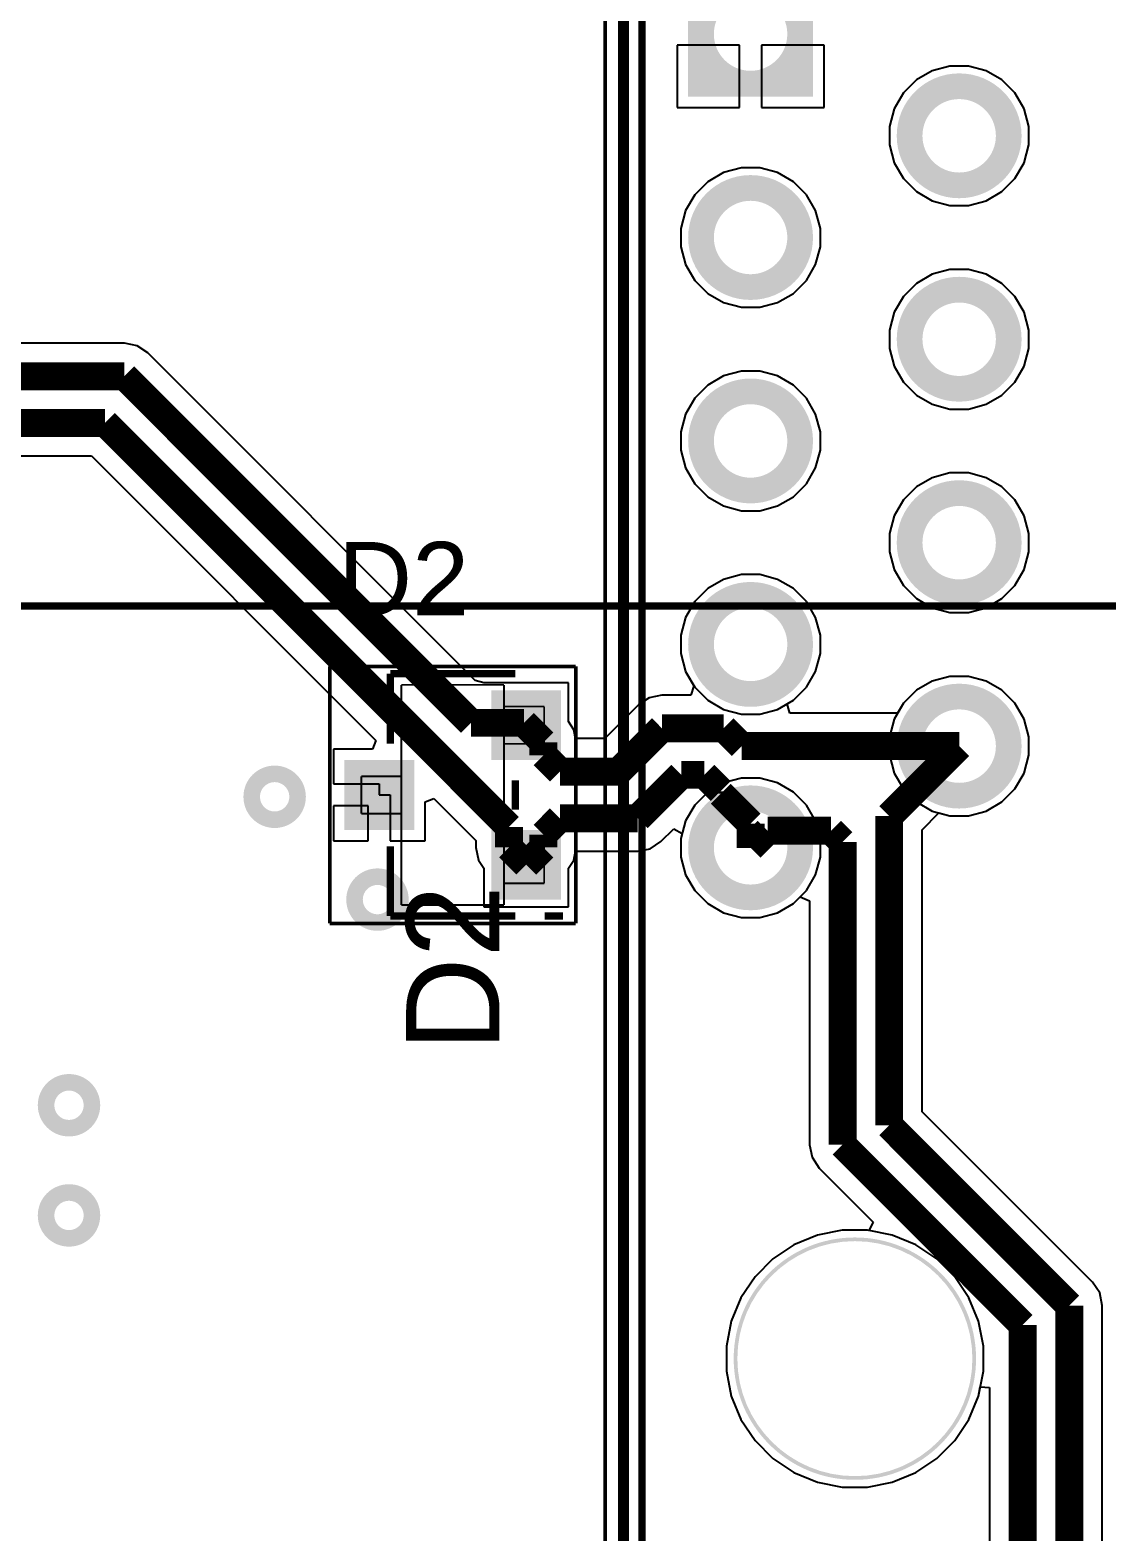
# Model space of a CAD drawing. Header units: inches. Extents: x 34 to 155, y 75 to 134.
# Drawn here: x 117.27 to 131.93, y 90.39 to 110.84 of the extents above; entities that cross this region are included whole.
import ezdxf

# ---------------------------------------------------------------- set-up
doc = ezdxf.new("R2010")
doc.units = ezdxf.units.IN
for name, color, linetype in [('Bottom Layer', 5, 'Continuous'), ('Bottom Solder', 6, 'Continuous'), ('Construction', 216, 'Continuous'), ('Mechanical 13', 56, 'Continuous'), ('Mechanical 15', 56, 'Continuous'), ('Multi-Layer', 9, 'Continuous'), ('Top Layer', 1, 'Continuous'), ('Top Overlay', 2, 'Continuous'), ('Top Paste', 8, 'Continuous'), ('Top Solder', 216, 'Continuous')]:
    doc.layers.add(name, color=color, linetype=linetype)
doc.styles.add('Arial', font='', dxfattribs={"height": 0.2})
doc.styles.get('Arial').set_extended_font_data('Arial')

# ---------------------------------------------------------------- blocks, each defined once
blk = doc.blocks.new('CONNFLY_DS1037_01_09F_96')
at = {"layer": 'Bottom Layer'}
h = blk.add_hatch(color=5, dxfattribs=at)
edge = h.paths.add_edge_path()
edge.add_arc((-5.54, 1.42), 0.8, 0, 360)
edge = h.paths.add_edge_path(flags=0)
edge.add_arc((-5.54, 1.42), 0.5, 0, 360)
h = blk.add_hatch(color=5, dxfattribs=at)
edge = h.paths.add_edge_path()
edge.add_arc((-2.77, 1.42), 0.8, 0, 360)
edge = h.paths.add_edge_path(flags=0)
edge.add_arc((-2.77, 1.42), 0.5, 0, 360)
h = blk.add_hatch(color=5, dxfattribs=at)
edge = h.paths.add_edge_path()
edge.add_arc((0, 1.42), 0.8, 0, 360)
edge = h.paths.add_edge_path(flags=0)
edge.add_arc((0, 1.42), 0.5, 0, 360)
h = blk.add_hatch(color=5, dxfattribs=at)
edge = h.paths.add_edge_path()
edge.add_arc((2.77, 1.42), 0.8, 0, 360)
edge = h.paths.add_edge_path(flags=0)
edge.add_arc((2.77, 1.42), 0.5, 0, 360)
h = blk.add_hatch(color=5, dxfattribs=at)
h.paths.add_polyline_path([(4.74, 2.22), (6.34, 2.22), (6.34, 0.62), (4.74, 0.62)])
edge = h.paths.add_edge_path(flags=0)
edge.add_arc((5.54, 1.42), 0.5, 0, 360)
h = blk.add_hatch(color=5, dxfattribs=at)
edge = h.paths.add_edge_path()
edge.add_arc((-12.495, 0), 1.6, 0, 360)
edge = h.paths.add_edge_path(flags=0)
edge.add_arc((-12.495, 0), 1.6, 0, 360)
h = blk.add_hatch(color=5, dxfattribs=at)
edge = h.paths.add_edge_path()
edge.add_arc((-4.155, -1.42), 0.8, 0, 360)
edge = h.paths.add_edge_path(flags=0)
edge.add_arc((-4.155, -1.42), 0.5, 0, 360)
h = blk.add_hatch(color=5, dxfattribs=at)
edge = h.paths.add_edge_path()
edge.add_arc((-1.385, -1.42), 0.8, 0, 360)
edge = h.paths.add_edge_path(flags=0)
edge.add_arc((-1.385, -1.42), 0.5, 0, 360)
h = blk.add_hatch(color=5, dxfattribs=at)
edge = h.paths.add_edge_path()
edge.add_arc((1.385, -1.42), 0.8, 0, 360)
edge = h.paths.add_edge_path(flags=0)
edge.add_arc((1.385, -1.42), 0.5, 0, 360)
h = blk.add_hatch(color=5, dxfattribs=at)
edge = h.paths.add_edge_path()
edge.add_arc((4.155, -1.42), 0.8, 0, 360)
edge = h.paths.add_edge_path(flags=0)
edge.add_arc((4.155, -1.42), 0.5, 0, 360)
at = {"layer": 'Bottom Solder'}
h = blk.add_hatch(color=6, dxfattribs=at)
edge = h.paths.add_edge_path()
edge.add_arc((-5.54, 1.42), 0.85, 0, 360)
edge = h.paths.add_edge_path(flags=0)
edge.add_arc((-5.54, 1.42), 0.5, 0, 360)
h = blk.add_hatch(color=6, dxfattribs=at)
edge = h.paths.add_edge_path()
edge.add_arc((-2.77, 1.42), 0.85, 0, 360)
edge = h.paths.add_edge_path(flags=0)
edge.add_arc((-2.77, 1.42), 0.5, 0, 360)
h = blk.add_hatch(color=6, dxfattribs=at)
edge = h.paths.add_edge_path()
edge.add_arc((0, 1.42), 0.85, 0, 360)
edge = h.paths.add_edge_path(flags=0)
edge.add_arc((0, 1.42), 0.5, 0, 360)
h = blk.add_hatch(color=6, dxfattribs=at)
edge = h.paths.add_edge_path()
edge.add_arc((2.77, 1.42), 0.85, 0, 360)
edge = h.paths.add_edge_path(flags=0)
edge.add_arc((2.77, 1.42), 0.5, 0, 360)
h = blk.add_hatch(color=6, dxfattribs=at)
h.paths.add_polyline_path([(4.69, 2.27), (6.39, 2.27), (6.39, 0.57), (4.69, 0.57)])
edge = h.paths.add_edge_path(flags=0)
edge.add_arc((5.54, 1.42), 0.5, 0, 360)
h = blk.add_hatch(color=6, dxfattribs=at)
edge = h.paths.add_edge_path()
edge.add_arc((-12.495, 0), 1.65, 0, 360)
edge = h.paths.add_edge_path(flags=0)
edge.add_arc((-12.495, 0), 1.6, 0, 360)
h = blk.add_hatch(color=6, dxfattribs=at)
edge = h.paths.add_edge_path()
edge.add_arc((-4.155, -1.42), 0.85, 0, 360)
edge = h.paths.add_edge_path(flags=0)
edge.add_arc((-4.155, -1.42), 0.5, 0, 360)
h = blk.add_hatch(color=6, dxfattribs=at)
edge = h.paths.add_edge_path()
edge.add_arc((-1.385, -1.42), 0.85, 0, 360)
edge = h.paths.add_edge_path(flags=0)
edge.add_arc((-1.385, -1.42), 0.5, 0, 360)
h = blk.add_hatch(color=6, dxfattribs=at)
edge = h.paths.add_edge_path()
edge.add_arc((1.385, -1.42), 0.85, 0, 360)
edge = h.paths.add_edge_path(flags=0)
edge.add_arc((1.385, -1.42), 0.5, 0, 360)
h = blk.add_hatch(color=6, dxfattribs=at)
edge = h.paths.add_edge_path()
edge.add_arc((4.155, -1.42), 0.85, 0, 360)
edge = h.paths.add_edge_path(flags=0)
edge.add_arc((4.155, -1.42), 0.5, 0, 360)
at = {"layer": 'Multi-Layer'}
h = blk.add_hatch(color=9, dxfattribs=at)
edge = h.paths.add_edge_path()
edge.add_arc((-5.54, 1.42), 0.8, 0, 360)
edge = h.paths.add_edge_path(flags=0)
edge.add_arc((-5.54, 1.42), 0.5, 0, 360)
h = blk.add_hatch(color=9, dxfattribs=at)
edge = h.paths.add_edge_path()
edge.add_arc((-2.77, 1.42), 0.8, 0, 360)
edge = h.paths.add_edge_path(flags=0)
edge.add_arc((-2.77, 1.42), 0.5, 0, 360)
h = blk.add_hatch(color=9, dxfattribs=at)
edge = h.paths.add_edge_path()
edge.add_arc((0, 1.42), 0.8, 0, 360)
edge = h.paths.add_edge_path(flags=0)
edge.add_arc((0, 1.42), 0.5, 0, 360)
h = blk.add_hatch(color=9, dxfattribs=at)
edge = h.paths.add_edge_path()
edge.add_arc((2.77, 1.42), 0.8, 0, 360)
edge = h.paths.add_edge_path(flags=0)
edge.add_arc((2.77, 1.42), 0.5, 0, 360)
h = blk.add_hatch(color=9, dxfattribs=at)
h.paths.add_polyline_path([(4.74, 2.22), (6.34, 2.22), (6.34, 0.62), (4.74, 0.62)])
edge = h.paths.add_edge_path(flags=0)
edge.add_arc((5.54, 1.42), 0.5, 0, 360)
h = blk.add_hatch(color=9, dxfattribs=at)
edge = h.paths.add_edge_path()
edge.add_arc((-12.495, 0), 1.6, 0, 360)
edge = h.paths.add_edge_path(flags=0)
edge.add_arc((-12.495, 0), 1.6, 0, 360)
h = blk.add_hatch(color=9, dxfattribs=at)
edge = h.paths.add_edge_path()
edge.add_arc((-4.155, -1.42), 0.8, 0, 360)
edge = h.paths.add_edge_path(flags=0)
edge.add_arc((-4.155, -1.42), 0.5, 0, 360)
h = blk.add_hatch(color=9, dxfattribs=at)
edge = h.paths.add_edge_path()
edge.add_arc((-1.385, -1.42), 0.8, 0, 360)
edge = h.paths.add_edge_path(flags=0)
edge.add_arc((-1.385, -1.42), 0.5, 0, 360)
h = blk.add_hatch(color=9, dxfattribs=at)
edge = h.paths.add_edge_path()
edge.add_arc((1.385, -1.42), 0.8, 0, 360)
edge = h.paths.add_edge_path(flags=0)
edge.add_arc((1.385, -1.42), 0.5, 0, 360)
h = blk.add_hatch(color=9, dxfattribs=at)
edge = h.paths.add_edge_path()
edge.add_arc((4.155, -1.42), 0.8, 0, 360)
edge = h.paths.add_edge_path(flags=0)
edge.add_arc((4.155, -1.42), 0.5, 0, 360)
at = {"layer": 'Top Layer'}
h = blk.add_hatch(color=1, dxfattribs=at)
edge = h.paths.add_edge_path()
edge.add_arc((-5.54, 1.42), 0.8, 0, 360)
edge = h.paths.add_edge_path(flags=0)
edge.add_arc((-5.54, 1.42), 0.5, 0, 360)
h = blk.add_hatch(color=1, dxfattribs=at)
edge = h.paths.add_edge_path()
edge.add_arc((-2.77, 1.42), 0.8, 0, 360)
edge = h.paths.add_edge_path(flags=0)
edge.add_arc((-2.77, 1.42), 0.5, 0, 360)
h = blk.add_hatch(color=1, dxfattribs=at)
edge = h.paths.add_edge_path()
edge.add_arc((0, 1.42), 0.8, 0, 360)
edge = h.paths.add_edge_path(flags=0)
edge.add_arc((0, 1.42), 0.5, 0, 360)
h = blk.add_hatch(color=1, dxfattribs=at)
edge = h.paths.add_edge_path()
edge.add_arc((2.77, 1.42), 0.8, 0, 360)
edge = h.paths.add_edge_path(flags=0)
edge.add_arc((2.77, 1.42), 0.5, 0, 360)
h = blk.add_hatch(color=1, dxfattribs=at)
h.paths.add_polyline_path([(4.74, 2.22), (6.34, 2.22), (6.34, 0.62), (4.74, 0.62)])
edge = h.paths.add_edge_path(flags=0)
edge.add_arc((5.54, 1.42), 0.5, 0, 360)
h = blk.add_hatch(color=1, dxfattribs=at)
edge = h.paths.add_edge_path()
edge.add_arc((-12.495, 0), 1.6, 0, 360)
edge = h.paths.add_edge_path(flags=0)
edge.add_arc((-12.495, 0), 1.6, 0, 360)
h = blk.add_hatch(color=1, dxfattribs=at)
edge = h.paths.add_edge_path()
edge.add_arc((-4.155, -1.42), 0.8, 0, 360)
edge = h.paths.add_edge_path(flags=0)
edge.add_arc((-4.155, -1.42), 0.5, 0, 360)
h = blk.add_hatch(color=1, dxfattribs=at)
edge = h.paths.add_edge_path()
edge.add_arc((-1.385, -1.42), 0.8, 0, 360)
edge = h.paths.add_edge_path(flags=0)
edge.add_arc((-1.385, -1.42), 0.5, 0, 360)
h = blk.add_hatch(color=1, dxfattribs=at)
edge = h.paths.add_edge_path()
edge.add_arc((1.385, -1.42), 0.8, 0, 360)
edge = h.paths.add_edge_path(flags=0)
edge.add_arc((1.385, -1.42), 0.5, 0, 360)
h = blk.add_hatch(color=1, dxfattribs=at)
edge = h.paths.add_edge_path()
edge.add_arc((4.155, -1.42), 0.8, 0, 360)
edge = h.paths.add_edge_path(flags=0)
edge.add_arc((4.155, -1.42), 0.5, 0, 360)
at = {"layer": 'Top Solder'}
h = blk.add_hatch(color=216, dxfattribs=at)
edge = h.paths.add_edge_path()
edge.add_arc((-5.54, 1.42), 0.85, 0, 360)
edge = h.paths.add_edge_path(flags=0)
edge.add_arc((-5.54, 1.42), 0.5, 0, 360)
h = blk.add_hatch(color=216, dxfattribs=at)
edge = h.paths.add_edge_path()
edge.add_arc((-2.77, 1.42), 0.85, 0, 360)
edge = h.paths.add_edge_path(flags=0)
edge.add_arc((-2.77, 1.42), 0.5, 0, 360)
h = blk.add_hatch(color=216, dxfattribs=at)
edge = h.paths.add_edge_path()
edge.add_arc((0, 1.42), 0.85, 0, 360)
edge = h.paths.add_edge_path(flags=0)
edge.add_arc((0, 1.42), 0.5, 0, 360)
h = blk.add_hatch(color=216, dxfattribs=at)
edge = h.paths.add_edge_path()
edge.add_arc((2.77, 1.42), 0.85, 0, 360)
edge = h.paths.add_edge_path(flags=0)
edge.add_arc((2.77, 1.42), 0.5, 0, 360)
h = blk.add_hatch(color=216, dxfattribs=at)
h.paths.add_polyline_path([(4.69, 2.27), (6.39, 2.27), (6.39, 0.57), (4.69, 0.57)])
edge = h.paths.add_edge_path(flags=0)
edge.add_arc((5.54, 1.42), 0.5, 0, 360)
h = blk.add_hatch(color=216, dxfattribs=at)
edge = h.paths.add_edge_path()
edge.add_arc((-12.495, 0), 1.65, 0, 360)
edge = h.paths.add_edge_path(flags=0)
edge.add_arc((-12.495, 0), 1.6, 0, 360)
h = blk.add_hatch(color=216, dxfattribs=at)
edge = h.paths.add_edge_path()
edge.add_arc((-4.155, -1.42), 0.85, 0, 360)
edge = h.paths.add_edge_path(flags=0)
edge.add_arc((-4.155, -1.42), 0.5, 0, 360)
h = blk.add_hatch(color=216, dxfattribs=at)
edge = h.paths.add_edge_path()
edge.add_arc((-1.385, -1.42), 0.85, 0, 360)
edge = h.paths.add_edge_path(flags=0)
edge.add_arc((-1.385, -1.42), 0.5, 0, 360)
h = blk.add_hatch(color=216, dxfattribs=at)
edge = h.paths.add_edge_path()
edge.add_arc((1.385, -1.42), 0.85, 0, 360)
edge = h.paths.add_edge_path(flags=0)
edge.add_arc((1.385, -1.42), 0.5, 0, 360)
h = blk.add_hatch(color=216, dxfattribs=at)
edge = h.paths.add_edge_path()
edge.add_arc((4.155, -1.42), 0.85, 0, 360)
edge = h.paths.add_edge_path(flags=0)
edge.add_arc((4.155, -1.42), 0.5, 0, 360)
at = {"layer": 'Mechanical 15'}
for points, const_width in [([(-15.9, 3.4), (15.9, 3.4)], 0.05), ([(-15.65, 3.15), (15.65, 3.15)], 0.15), ([(-15.4, 2.9), (15.4, 2.9)], 0.1)]:
    blk.add_lwpolyline(points, dxfattribs=dict(at, const_width=const_width))
blk = doc.blocks.new('BOURNS_CDSOT23_SM712_123')
at = {"layer": 'Top Layer'}
for points in [[(-0.425, 1.425), (0.425, 1.425), (0.425, 0.575), (-0.425, 0.575)], [(-1.375, -0.575), (-0.525, -0.575), (-0.525, -1.425), (-1.375, -1.425)], [(0.525, -0.575), (1.375, -0.575), (1.375, -1.425), (0.525, -1.425)]]:
    blk.add_hatch(color=1, dxfattribs=at).paths.add_polyline_path(points)
at = {"layer": 'Top Paste'}
for points in [[(-0.425, 1.425), (0.425, 1.425), (0.425, 0.575), (-0.425, 0.575)], [(-1.375, -0.575), (-0.525, -0.575), (-0.525, -1.425), (-1.375, -1.425)], [(0.525, -0.575), (1.375, -0.575), (1.375, -1.425), (0.525, -1.425)]]:
    blk.add_hatch(color=8, dxfattribs=at).paths.add_polyline_path(points)
at = {"layer": 'Top Solder'}
for points in [[(-0.475, 1.475), (0.475, 1.475), (0.475, 0.525), (-0.475, 0.525)], [(-1.425, -0.525), (-0.475, -0.525), (-0.475, -1.475), (-1.425, -1.475)], [(0.475, -0.525), (1.425, -0.525), (1.425, -1.475), (0.475, -1.475)]]:
    blk.add_hatch(color=216, dxfattribs=at).paths.add_polyline_path(points)
at = {"layer": 'Mechanical 13'}
for points, const_width in [([(-1.75, 1.675), (-1.75, -1.675)], 0.05), ([(-1.75, 1.675), (1.75, 1.675)], 0.05), ([(1.75, 1.675), (1.75, -1.675)], 0.05), ([(-0.254, 1.245), (-0.254, 0.699)], 0.0254), ([(-0.254, 1.245), (0.254, 1.245)], 0.0254), ([(0.254, 1.245), (0.254, 0.699)], 0.0254), ([(-1.65, 0.85), (-0.7, 0.85)], 0.1), ([(-1.65, 0.85), (-1.65, -0.85)], 0.1), ([(0.7, 0.85), (1.65, 0.85)], 0.1), ([(1.65, 0.85), (1.65, -0.85)], 0.1), ([(-1.499, 0.699), (-1.499, -0.699)], 0.0254), ([(-1.499, 0.699), (1.499, 0.699)], 0.0254), ([(-0.254, 0.699), (0.254, 0.699)], 0.0254), ([(1.499, 0.699), (1.499, -0.699)], 0.0254), ([(-1.499, -0.699), (1.499, -0.699)], 0.0254), ([(-1.204, -0.699), (-1.204, -1.245)], 0.0254), ([(-1.204, -0.699), (-0.696, -0.699)], 0.0254), ([(-0.696, -0.699), (-0.696, -1.245)], 0.0254), ([(-0.2, -0.85), (0.2, -0.85)], 0.1), ([(0.696, -0.699), (0.696, -1.245)], 0.0254), ([(0.696, -0.699), (1.204, -0.699)], 0.0254), ([(1.204, -0.699), (1.204, -1.245)], 0.0254), ([(-1.65, -1.25), (-1.65, -1.5)], 0.1), ([(-1.204, -1.245), (-0.696, -1.245)], 0.0254), ([(0.696, -1.245), (1.204, -1.245)], 0.0254), ([(-1.75, -1.675), (1.75, -1.675)], 0.05)]:
    blk.add_lwpolyline(points, dxfattribs=dict(at, const_width=const_width))
at = {"layer": 'Mechanical 13', "style": 'Arial'}
blk.add_text('D2', height=1.27, dxfattribs=at).set_placement((-3.493, -0.635))

msp = doc.modelspace()

# ---------------------------------------------------------------- hatches: boundary and pattern name
at = {"layer": 'Bottom Layer'}
h = msp.add_hatch(color=5, dxfattribs=at)
edge = h.paths.add_edge_path()
edge.add_arc((120.6, 100.4), 0.4, 0, 360)
edge = h.paths.add_edge_path(flags=0)
edge.add_arc((120.6, 100.4), 0.2, 0, 360)
h = msp.add_hatch(color=5, dxfattribs=at)
edge = h.paths.add_edge_path()
edge.add_arc((122, 99), 0.4, 0, 360)
edge = h.paths.add_edge_path(flags=0)
edge.add_arc((122, 99), 0.2, 0, 360)
h = msp.add_hatch(color=5, dxfattribs=at)
edge = h.paths.add_edge_path()
edge.add_arc((117.8, 96.2), 0.4, 0, 360)
edge = h.paths.add_edge_path(flags=0)
edge.add_arc((117.8, 96.2), 0.2, 0, 360)
h = msp.add_hatch(color=5, dxfattribs=at)
edge = h.paths.add_edge_path()
edge.add_arc((117.8, 94.7), 0.4, 0, 360)
edge = h.paths.add_edge_path(flags=0)
edge.add_arc((117.8, 94.7), 0.2, 0, 360)
at = {"layer": 'Bottom Solder'}
h = msp.add_hatch(color=6, dxfattribs=at)
edge = h.paths.add_edge_path()
edge.add_arc((120.6, 100.4), 0.425, 0, 360)
edge = h.paths.add_edge_path(flags=0)
edge.add_arc((120.6, 100.4), 0.2, 0, 360)
h = msp.add_hatch(color=6, dxfattribs=at)
edge = h.paths.add_edge_path()
edge.add_arc((122, 99), 0.425, 0, 360)
edge = h.paths.add_edge_path(flags=0)
edge.add_arc((122, 99), 0.2, 0, 360)
h = msp.add_hatch(color=6, dxfattribs=at)
edge = h.paths.add_edge_path()
edge.add_arc((117.8, 96.2), 0.425, 0, 360)
edge = h.paths.add_edge_path(flags=0)
edge.add_arc((117.8, 96.2), 0.2, 0, 360)
h = msp.add_hatch(color=6, dxfattribs=at)
edge = h.paths.add_edge_path()
edge.add_arc((117.8, 94.7), 0.425, 0, 360)
edge = h.paths.add_edge_path(flags=0)
edge.add_arc((117.8, 94.7), 0.2, 0, 360)
at = {"layer": 'Top Layer'}
h = msp.add_hatch(color=1, dxfattribs=at)
edge = h.paths.add_edge_path()
edge.add_arc((120.6, 100.4), 0.4, 0, 360)
edge = h.paths.add_edge_path(flags=0)
edge.add_arc((120.6, 100.4), 0.2, 0, 360)
h = msp.add_hatch(color=1, dxfattribs=at)
edge = h.paths.add_edge_path()
edge.add_arc((122, 99), 0.4, 0, 360)
edge = h.paths.add_edge_path(flags=0)
edge.add_arc((122, 99), 0.2, 0, 360)
h = msp.add_hatch(color=1, dxfattribs=at)
edge = h.paths.add_edge_path()
edge.add_arc((117.8, 96.2), 0.4, 0, 360)
edge = h.paths.add_edge_path(flags=0)
edge.add_arc((117.8, 96.2), 0.2, 0, 360)
h = msp.add_hatch(color=1, dxfattribs=at)
edge = h.paths.add_edge_path()
edge.add_arc((117.8, 94.7), 0.4, 0, 360)
edge = h.paths.add_edge_path(flags=0)
edge.add_arc((117.8, 94.7), 0.2, 0, 360)
at = {"layer": 'Top Solder'}
h = msp.add_hatch(color=216, dxfattribs=at)
edge = h.paths.add_edge_path()
edge.add_arc((120.6, 100.4), 0.425, 0, 360)
edge = h.paths.add_edge_path(flags=0)
edge.add_arc((120.6, 100.4), 0.2, 0, 360)
h = msp.add_hatch(color=216, dxfattribs=at)
edge = h.paths.add_edge_path()
edge.add_arc((122, 99), 0.425, 0, 360)
edge = h.paths.add_edge_path(flags=0)
edge.add_arc((122, 99), 0.2, 0, 360)
h = msp.add_hatch(color=216, dxfattribs=at)
edge = h.paths.add_edge_path()
edge.add_arc((117.8, 96.2), 0.425, 0, 360)
edge = h.paths.add_edge_path(flags=0)
edge.add_arc((117.8, 96.2), 0.2, 0, 360)
h = msp.add_hatch(color=216, dxfattribs=at)
edge = h.paths.add_edge_path()
edge.add_arc((117.8, 94.7), 0.425, 0, 360)
edge = h.paths.add_edge_path(flags=0)
edge.add_arc((117.8, 94.7), 0.2, 0, 360)

# ---------------------------------------------------------------- linework, layer by layer
at = {"layer": 'Bottom Layer'}
for p, q in [((126.93, 110.635), (126.08, 110.635)), ((126.08, 110.635), (126.08, 109.785)), ((126.93, 109.785), (126.93, 110.635)), ((128.08, 110.635), (127.23, 110.635)), ((127.23, 110.635), (127.23, 109.785)), ((128.08, 109.785), (128.08, 110.635)), ((129.553, 110.285), (129.337, 110.16)), ((129.795, 110.35), (129.553, 110.285)), ((130.045, 110.35), (129.795, 110.35)), ((130.287, 110.285), (130.045, 110.35)), ((130.503, 110.16), (130.287, 110.285)), ((129.337, 110.16), (129.16, 109.983)), ((130.68, 109.983), (130.503, 110.16)), ((129.16, 109.983), (129.035, 109.767)), ((130.805, 109.767), (130.68, 109.983)), ((126.08, 109.785), (126.93, 109.785)), ((127.23, 109.785), (128.08, 109.785)), ((129.035, 109.767), (128.97, 109.525)), ((130.87, 109.525), (130.805, 109.767)), ((128.97, 109.525), (128.97, 109.275)), ((130.87, 109.275), (130.87, 109.525)), ((128.97, 109.275), (129.035, 109.033)), ((130.805, 109.033), (130.87, 109.275)), ((129.035, 109.033), (129.16, 108.817)), ((130.68, 108.817), (130.805, 109.033)), ((126.713, 108.9), (126.497, 108.775)), ((126.955, 108.965), (126.713, 108.9)), ((127.205, 108.965), (126.955, 108.965)), ((127.447, 108.9), (127.205, 108.965)), ((127.663, 108.775), (127.447, 108.9)), ((129.16, 108.817), (129.337, 108.64)), ((130.503, 108.64), (130.68, 108.817)), ((126.32, 108.598), (126.195, 108.382)), ((126.497, 108.775), (126.32, 108.598)), ((127.84, 108.598), (127.663, 108.775)), ((127.965, 108.382), (127.84, 108.598)), ((129.337, 108.64), (129.553, 108.515)), ((130.287, 108.515), (130.503, 108.64)), ((129.553, 108.515), (129.795, 108.45)), ((129.795, 108.45), (130.045, 108.45)), ((130.045, 108.45), (130.287, 108.515)), ((126.195, 108.382), (126.13, 108.14)), ((128.03, 108.14), (127.965, 108.382)), ((126.13, 108.14), (126.13, 107.89)), ((128.03, 107.89), (128.03, 108.14)), ((126.13, 107.89), (126.195, 107.648)), ((127.965, 107.648), (128.03, 107.89)), ((126.195, 107.648), (126.32, 107.432)), ((127.84, 107.432), (127.965, 107.648)), ((129.795, 107.58), (129.553, 107.515)), ((130.045, 107.58), (129.795, 107.58)), ((130.287, 107.515), (130.045, 107.58)), ((126.32, 107.432), (126.497, 107.255)), ((127.663, 107.255), (127.84, 107.432)), ((129.337, 107.39), (129.16, 107.213)), ((129.553, 107.515), (129.337, 107.39)), ((130.503, 107.39), (130.287, 107.515)), ((130.68, 107.213), (130.503, 107.39)), ((126.497, 107.255), (126.713, 107.13)), ((127.447, 107.13), (127.663, 107.255)), ((129.16, 107.213), (129.035, 106.997)), ((130.805, 106.997), (130.68, 107.213)), ((126.713, 107.13), (126.955, 107.065)), ((126.955, 107.065), (127.205, 107.065)), ((127.205, 107.065), (127.447, 107.13)), ((129.035, 106.997), (128.97, 106.755)), ((130.87, 106.755), (130.805, 106.997)), ((128.97, 106.755), (128.97, 106.505)), ((130.87, 106.505), (130.87, 106.755)), ((128.97, 106.505), (129.035, 106.263)), ((130.805, 106.263), (130.87, 106.505)), ((126.955, 106.195), (126.713, 106.13)), ((127.205, 106.195), (126.955, 106.195)), ((127.447, 106.13), (127.205, 106.195)), ((129.035, 106.263), (129.16, 106.047)), ((130.68, 106.047), (130.805, 106.263)), ((126.497, 106.005), (126.32, 105.828)), ((126.713, 106.13), (126.497, 106.005)), ((127.663, 106.005), (127.447, 106.13)), ((127.84, 105.828), (127.663, 106.005)), ((129.16, 106.047), (129.337, 105.87)), ((130.503, 105.87), (130.68, 106.047)), ((126.32, 105.828), (126.195, 105.612)), ((127.965, 105.612), (127.84, 105.828)), ((129.337, 105.87), (129.553, 105.745)), ((129.553, 105.745), (129.795, 105.68)), ((130.045, 105.68), (130.287, 105.745)), ((130.287, 105.745), (130.503, 105.87)), ((126.195, 105.612), (126.13, 105.37)), ((128.03, 105.37), (127.965, 105.612)), ((129.795, 105.68), (130.045, 105.68)), ((126.13, 105.37), (126.13, 105.12)), ((128.03, 105.12), (128.03, 105.37)), ((126.13, 105.12), (126.195, 104.878)), ((127.965, 104.878), (128.03, 105.12)), ((126.195, 104.878), (126.32, 104.662)), ((127.84, 104.662), (127.965, 104.878)), ((129.553, 104.745), (129.337, 104.62)), ((129.795, 104.81), (129.553, 104.745)), ((130.045, 104.81), (129.795, 104.81)), ((130.287, 104.745), (130.045, 104.81)), ((130.503, 104.62), (130.287, 104.745)), ((126.32, 104.662), (126.497, 104.485)), ((127.663, 104.485), (127.84, 104.662)), ((129.337, 104.62), (129.16, 104.443)), ((130.68, 104.443), (130.503, 104.62)), ((126.497, 104.485), (126.713, 104.36)), ((126.713, 104.36), (126.955, 104.295)), ((126.955, 104.295), (127.205, 104.295)), ((127.205, 104.295), (127.447, 104.36)), ((127.447, 104.36), (127.663, 104.485)), ((129.16, 104.443), (129.035, 104.227)), ((130.805, 104.227), (130.68, 104.443)), ((129.035, 104.227), (128.97, 103.985)), ((130.87, 103.985), (130.805, 104.227)), ((128.97, 103.985), (128.97, 103.735)), ((130.87, 103.735), (130.87, 103.985)), ((128.97, 103.735), (129.035, 103.493)), ((130.805, 103.493), (130.87, 103.735)), ((129.035, 103.493), (129.16, 103.277)), ((130.68, 103.277), (130.805, 103.493)), ((126.713, 103.36), (126.497, 103.235)), ((126.955, 103.425), (126.713, 103.36)), ((127.205, 103.425), (126.955, 103.425)), ((127.447, 103.36), (127.205, 103.425)), ((127.663, 103.235), (127.447, 103.36)), ((129.16, 103.277), (129.337, 103.1)), ((130.503, 103.1), (130.68, 103.277)), ((126.497, 103.235), (126.32, 103.058)), ((127.84, 103.058), (127.663, 103.235)), ((129.337, 103.1), (129.553, 102.975)), ((130.287, 102.975), (130.503, 103.1)), ((126.32, 103.058), (126.195, 102.842)), ((127.965, 102.842), (127.84, 103.058)), ((129.553, 102.975), (129.795, 102.91)), ((129.795, 102.91), (130.045, 102.91)), ((130.045, 102.91), (130.287, 102.975)), ((126.195, 102.842), (126.13, 102.6)), ((128.03, 102.6), (127.965, 102.842)), ((126.13, 102.6), (126.13, 102.35)), ((128.03, 102.35), (128.03, 102.6)), ((126.13, 102.35), (126.195, 102.108)), ((127.965, 102.108), (128.03, 102.35)), ((126.195, 102.108), (126.32, 101.892)), ((127.84, 101.892), (127.965, 102.108)), ((126.32, 101.892), (126.497, 101.715)), ((127.663, 101.715), (127.84, 101.892)), ((129.337, 101.85), (129.16, 101.673)), ((129.553, 101.975), (129.337, 101.85)), ((129.795, 102.04), (129.553, 101.975)), ((130.045, 102.04), (129.795, 102.04)), ((130.287, 101.975), (130.045, 102.04)), ((130.503, 101.85), (130.287, 101.975)), ((130.68, 101.673), (130.503, 101.85)), ((126.497, 101.715), (126.713, 101.59)), ((127.447, 101.59), (127.663, 101.715)), ((129.16, 101.673), (129.035, 101.457)), ((130.805, 101.457), (130.68, 101.673)), ((126.713, 101.59), (126.955, 101.525)), ((126.955, 101.525), (127.205, 101.525)), ((127.205, 101.525), (127.447, 101.59)), ((129.035, 101.457), (128.97, 101.215)), ((130.87, 101.215), (130.805, 101.457)), ((128.97, 101.215), (128.97, 100.965)), ((130.87, 100.965), (130.87, 101.215)), ((128.97, 100.965), (129.035, 100.723)), ((130.805, 100.723), (130.87, 100.965)), ((126.955, 100.655), (126.713, 100.59)), ((127.205, 100.655), (126.955, 100.655)), ((127.447, 100.59), (127.205, 100.655)), ((129.035, 100.723), (129.16, 100.507)), ((130.68, 100.507), (130.805, 100.723)), ((126.497, 100.465), (126.32, 100.288)), ((126.713, 100.59), (126.497, 100.465)), ((127.663, 100.465), (127.447, 100.59)), ((127.84, 100.288), (127.663, 100.465)), ((129.16, 100.507), (129.337, 100.33)), ((130.503, 100.33), (130.68, 100.507)), ((126.32, 100.288), (126.195, 100.072)), ((127.965, 100.072), (127.84, 100.288)), ((129.337, 100.33), (129.553, 100.205)), ((129.553, 100.205), (129.795, 100.14)), ((130.045, 100.14), (130.287, 100.205)), ((130.287, 100.205), (130.503, 100.33)), ((126.195, 100.072), (126.13, 99.83)), ((128.03, 99.83), (127.965, 100.072)), ((129.795, 100.14), (130.045, 100.14)), ((126.13, 99.83), (126.13, 99.58)), ((128.03, 99.58), (128.03, 99.83)), ((126.13, 99.58), (126.195, 99.338)), ((127.965, 99.338), (128.03, 99.58)), ((126.195, 99.338), (126.32, 99.122)), ((127.84, 99.122), (127.965, 99.338)), ((126.32, 99.122), (126.497, 98.945)), ((127.663, 98.945), (127.84, 99.122)), ((126.497, 98.945), (126.713, 98.82)), ((126.713, 98.82), (126.955, 98.755)), ((127.205, 98.755), (127.447, 98.82)), ((127.447, 98.82), (127.663, 98.945)), ((126.955, 98.755), (127.205, 98.755)), ((128.328, 94.5), (127.99, 94.433)), ((128.672, 94.5), (128.328, 94.5)), ((129.01, 94.433), (128.672, 94.5)), ((127.671, 94.301), (127.384, 94.109)), ((127.99, 94.433), (127.671, 94.301)), ((129.329, 94.301), (129.01, 94.433)), ((129.616, 94.109), (129.329, 94.301)), ((127.384, 94.109), (127.141, 93.866)), ((129.859, 93.866), (129.616, 94.109)), ((127.141, 93.866), (126.949, 93.579)), ((130.051, 93.579), (129.859, 93.866)), ((126.949, 93.579), (126.817, 93.26)), ((130.183, 93.26), (130.051, 93.579)), ((126.817, 93.26), (126.75, 92.922)), ((130.25, 92.922), (130.183, 93.26)), ((126.75, 92.922), (126.75, 92.578)), ((130.25, 92.578), (130.25, 92.922)), ((126.75, 92.578), (126.817, 92.24)), ((130.183, 92.24), (130.25, 92.578)), ((126.817, 92.24), (126.949, 91.921)), ((130.051, 91.921), (130.183, 92.24)), ((126.949, 91.921), (127.141, 91.634)), ((129.859, 91.634), (130.051, 91.921)), ((127.141, 91.634), (127.384, 91.391)), ((129.616, 91.391), (129.859, 91.634)), ((127.384, 91.391), (127.671, 91.199)), ((129.329, 91.199), (129.616, 91.391)), ((127.671, 91.199), (127.99, 91.067)), ((127.99, 91.067), (128.328, 91)), ((128.672, 91), (129.01, 91.067)), ((129.01, 91.067), (129.329, 91.199)), ((128.328, 91), (128.672, 91))]:
    msp.add_line(p, q, dxfattribs=at)
at = {"layer": 'Construction', "const_width": 0.1}
msp.add_lwpolyline([(50, 103), (140, 103)], dxfattribs=at)
at = {"layer": 'Top Layer'}
for p, q in [((126.93, 110.635), (126.08, 110.635)), ((126.08, 110.635), (126.08, 109.785)), ((126.93, 109.785), (126.93, 110.635)), ((128.08, 110.635), (127.23, 110.635)), ((127.23, 110.635), (127.23, 109.785)), ((128.08, 109.785), (128.08, 110.635)), ((129.553, 110.285), (129.337, 110.16)), ((129.795, 110.35), (129.553, 110.285)), ((130.045, 110.35), (129.795, 110.35)), ((130.287, 110.285), (130.045, 110.35)), ((130.503, 110.16), (130.287, 110.285)), ((129.337, 110.16), (129.16, 109.983)), ((130.68, 109.983), (130.503, 110.16)), ((129.16, 109.983), (129.035, 109.767)), ((130.805, 109.767), (130.68, 109.983)), ((126.08, 109.785), (126.93, 109.785)), ((127.23, 109.785), (128.08, 109.785)), ((129.035, 109.767), (128.97, 109.525)), ((130.87, 109.525), (130.805, 109.767)), ((128.97, 109.525), (128.97, 109.275)), ((130.87, 109.275), (130.87, 109.525)), ((128.97, 109.275), (129.035, 109.033)), ((130.805, 109.033), (130.87, 109.275)), ((129.035, 109.033), (129.16, 108.817)), ((130.68, 108.817), (130.805, 109.033)), ((126.713, 108.9), (126.497, 108.775)), ((126.955, 108.965), (126.713, 108.9)), ((127.205, 108.965), (126.955, 108.965)), ((127.447, 108.9), (127.205, 108.965)), ((127.663, 108.775), (127.447, 108.9)), ((129.16, 108.817), (129.337, 108.64)), ((130.503, 108.64), (130.68, 108.817)), ((126.32, 108.598), (126.195, 108.382)), ((126.497, 108.775), (126.32, 108.598)), ((127.84, 108.598), (127.663, 108.775)), ((127.965, 108.382), (127.84, 108.598)), ((129.337, 108.64), (129.553, 108.515)), ((130.287, 108.515), (130.503, 108.64)), ((129.553, 108.515), (129.795, 108.45)), ((129.795, 108.45), (130.045, 108.45)), ((130.045, 108.45), (130.287, 108.515)), ((126.195, 108.382), (126.13, 108.14)), ((128.03, 108.14), (127.965, 108.382)), ((126.13, 108.14), (126.13, 107.89)), ((128.03, 107.89), (128.03, 108.14)), ((126.13, 107.89), (126.195, 107.648)), ((127.965, 107.648), (128.03, 107.89)), ((126.195, 107.648), (126.32, 107.432)), ((127.84, 107.432), (127.965, 107.648)), ((129.795, 107.58), (129.553, 107.515)), ((130.045, 107.58), (129.795, 107.58)), ((130.287, 107.515), (130.045, 107.58)), ((126.32, 107.432), (126.497, 107.255)), ((127.663, 107.255), (127.84, 107.432)), ((129.337, 107.39), (129.16, 107.213)), ((129.553, 107.515), (129.337, 107.39)), ((130.503, 107.39), (130.287, 107.515)), ((130.68, 107.213), (130.503, 107.39)), ((126.497, 107.255), (126.713, 107.13)), ((127.447, 107.13), (127.663, 107.255)), ((129.16, 107.213), (129.035, 106.997)), ((130.805, 106.997), (130.68, 107.213)), ((126.713, 107.13), (126.955, 107.065)), ((126.955, 107.065), (127.205, 107.065)), ((127.205, 107.065), (127.447, 107.13)), ((129.035, 106.997), (128.97, 106.755)), ((130.87, 106.755), (130.805, 106.997)), ((128.97, 106.755), (128.97, 106.505)), ((130.87, 106.505), (130.87, 106.755)), ((118.554, 106.575), (106.568, 106.575)), ((118.726, 106.54), (118.554, 106.575)), ((118.872, 106.443), (118.726, 106.54)), ((123.332, 101.982), (118.872, 106.443)), ((128.97, 106.505), (129.035, 106.263)), ((130.805, 106.263), (130.87, 106.505)), ((126.955, 106.195), (126.713, 106.13)), ((127.205, 106.195), (126.955, 106.195)), ((127.447, 106.13), (127.205, 106.195)), ((129.035, 106.263), (129.16, 106.047)), ((130.68, 106.047), (130.805, 106.263)), ((126.497, 106.005), (126.32, 105.828)), ((126.713, 106.13), (126.497, 106.005)), ((127.663, 106.005), (127.447, 106.13)), ((127.84, 105.828), (127.663, 106.005)), ((129.16, 106.047), (129.337, 105.87)), ((130.503, 105.87), (130.68, 106.047)), ((126.32, 105.828), (126.195, 105.612)), ((127.965, 105.612), (127.84, 105.828)), ((129.337, 105.87), (129.553, 105.745)), ((129.553, 105.745), (129.795, 105.68)), ((130.045, 105.68), (130.287, 105.745)), ((130.287, 105.745), (130.503, 105.87)), ((126.195, 105.612), (126.13, 105.37)), ((128.03, 105.37), (127.965, 105.612)), ((129.795, 105.68), (130.045, 105.68)), ((126.13, 105.37), (126.13, 105.12)), ((128.03, 105.12), (128.03, 105.37)), ((126.13, 105.12), (126.195, 104.878)), ((127.965, 104.878), (128.03, 105.12)), ((113.347, 105.041), (118.105, 105.041)), ((118.105, 105.041), (121.979, 101.167)), ((126.195, 104.878), (126.32, 104.662)), ((127.84, 104.662), (127.965, 104.878)), ((129.553, 104.745), (129.337, 104.62)), ((129.795, 104.81), (129.553, 104.745)), ((130.045, 104.81), (129.795, 104.81)), ((130.287, 104.745), (130.045, 104.81)), ((130.503, 104.62), (130.287, 104.745)), ((126.32, 104.662), (126.497, 104.485)), ((127.663, 104.485), (127.84, 104.662)), ((129.337, 104.62), (129.16, 104.443)), ((130.68, 104.443), (130.503, 104.62)), ((126.497, 104.485), (126.713, 104.36)), ((126.713, 104.36), (126.955, 104.295)), ((126.955, 104.295), (127.205, 104.295)), ((127.205, 104.295), (127.447, 104.36)), ((127.447, 104.36), (127.663, 104.485)), ((129.16, 104.443), (129.035, 104.227)), ((130.805, 104.227), (130.68, 104.443)), ((129.035, 104.227), (128.97, 103.985)), ((130.87, 103.985), (130.805, 104.227)), ((128.97, 103.985), (128.97, 103.735)), ((130.87, 103.735), (130.87, 103.985)), ((128.97, 103.735), (129.035, 103.493)), ((130.805, 103.493), (130.87, 103.735)), ((129.035, 103.493), (129.16, 103.277)), ((130.68, 103.277), (130.805, 103.493)), ((126.713, 103.36), (126.497, 103.235)), ((126.955, 103.425), (126.713, 103.36)), ((127.205, 103.425), (126.955, 103.425)), ((127.447, 103.36), (127.205, 103.425)), ((127.663, 103.235), (127.447, 103.36)), ((129.16, 103.277), (129.337, 103.1)), ((130.503, 103.1), (130.68, 103.277)), ((126.497, 103.235), (126.32, 103.058)), ((127.84, 103.058), (127.663, 103.235)), ((129.337, 103.1), (129.553, 102.975)), ((130.287, 102.975), (130.503, 103.1)), ((126.32, 103.058), (126.195, 102.842)), ((127.965, 102.842), (127.84, 103.058)), ((129.553, 102.975), (129.795, 102.91)), ((129.795, 102.91), (130.045, 102.91)), ((130.045, 102.91), (130.287, 102.975)), ((126.195, 102.842), (126.13, 102.6)), ((128.03, 102.6), (127.965, 102.842)), ((126.13, 102.6), (126.13, 102.35)), ((128.03, 102.35), (128.03, 102.6)), ((126.13, 102.35), (126.195, 102.108)), ((127.965, 102.108), (128.03, 102.35)), ((126.195, 102.108), (126.309, 101.911)), ((127.84, 101.892), (127.965, 102.108)), ((123.45, 101.95), (123.332, 101.982)), ((124.6, 101.95), (123.45, 101.95)), ((123.45, 101.95), (123.45, 101.95)), ((123.45, 101.95), (123.45, 101.95)), ((124.6, 101.424), (124.6, 101.95)), ((126.309, 101.911), (126.268, 101.784)), ((127.663, 101.715), (127.84, 101.892)), ((129.337, 101.85), (129.16, 101.673)), ((129.553, 101.975), (129.337, 101.85)), ((129.795, 102.04), (129.553, 101.975)), ((130.045, 102.04), (129.795, 102.04)), ((130.287, 101.975), (130.045, 102.04)), ((130.503, 101.85), (130.287, 101.975)), ((130.68, 101.673), (130.503, 101.85)), ((125.554, 101.652), (125.094, 101.192)), ((125.7, 101.749), (125.554, 101.652)), ((125.872, 101.784), (125.7, 101.749)), ((126.268, 101.784), (125.872, 101.784)), ((125.872, 101.784), (125.872, 101.784)), ((127.579, 101.666), (127.663, 101.715)), ((127.613, 101.539), (127.579, 101.666)), ((129.16, 101.673), (129.082, 101.539)), ((130.805, 101.457), (130.68, 101.673)), ((129.082, 101.539), (127.613, 101.539)), ((130.87, 101.215), (130.805, 101.457)), ((124.674, 101.312), (124.6, 101.424)), ((124.698, 101.192), (124.674, 101.312)), ((121.93, 101.05), (121.4, 101.05)), ((121.4, 101.05), (121.4, 100.575)), ((121.979, 101.167), (121.93, 101.05)), ((125.094, 101.192), (124.698, 101.192)), ((130.87, 100.965), (130.87, 101.215)), ((130.805, 100.723), (130.87, 100.965)), ((130.68, 100.507), (130.805, 100.723)), ((121.4, 100.575), (122.025, 100.575)), ((122.025, 100.575), (122.025, 100.425)), ((122.025, 100.425), (122.175, 100.425)), ((122.175, 100.425), (122.175, 99.8)), ((130.503, 100.33), (130.68, 100.507)), ((121.875, 100.275), (121.4, 100.275)), ((121.4, 100.275), (121.4, 99.8)), ((121.875, 99.8), (121.875, 100.275)), ((122.65, 100.33), (122.767, 100.379)), ((122.65, 99.8), (122.65, 100.33)), ((122.767, 100.379), (123.341, 99.805)), ((130.045, 100.14), (130.287, 100.205)), ((130.287, 100.205), (130.503, 100.33)), ((129.416, 99.951), (129.645, 100.18)), ((129.645, 100.18), (129.795, 100.14)), ((129.795, 100.14), (130.045, 100.14)), ((121.4, 99.8), (121.875, 99.8)), ((122.175, 99.8), (122.65, 99.8)), ((123.341, 99.805), (123.341, 99.71)), ((125.86, 99.79), (126.034, 99.964)), ((126.034, 99.964), (126.148, 99.898)), ((126.148, 99.898), (126.13, 99.83)), ((126.13, 99.83), (126.13, 99.58)), ((129.416, 96.112), (129.416, 99.951)), ((123.341, 99.71), (123.376, 99.538)), ((124.674, 99.538), (124.698, 99.658)), ((124.698, 99.658), (125.543, 99.658)), ((125.543, 99.658), (125.715, 99.693)), ((125.715, 99.693), (125.86, 99.79)), ((123.376, 99.538), (123.45, 99.426)), ((123.45, 99.426), (123.45, 98.9)), ((124.6, 99.426), (124.674, 99.538)), ((124.6, 98.9), (124.6, 99.426)), ((126.13, 99.58), (126.195, 99.338)), ((126.195, 99.338), (126.32, 99.122)), ((126.32, 99.122), (126.497, 98.945)), ((127.663, 98.945), (127.756, 99.037)), ((127.756, 99.037), (127.883, 98.984)), ((127.883, 98.984), (127.883, 95.663)), ((123.45, 98.9), (124.6, 98.9)), ((126.497, 98.945), (126.713, 98.82)), ((126.713, 98.82), (126.955, 98.755)), ((127.205, 98.755), (127.447, 98.82)), ((127.447, 98.82), (127.663, 98.945)), ((126.955, 98.755), (127.205, 98.755)), ((131.737, 93.791), (129.416, 96.112)), ((127.883, 95.663), (127.917, 95.491)), ((127.917, 95.491), (128.014, 95.345)), ((128.014, 95.345), (128.751, 94.608)), ((128.328, 94.5), (127.99, 94.433)), ((128.672, 94.5), (128.328, 94.5)), ((128.691, 94.496), (128.672, 94.5)), ((128.751, 94.608), (128.691, 94.496)), ((127.671, 94.301), (127.384, 94.109)), ((127.99, 94.433), (127.671, 94.301)), ((127.384, 94.109), (127.141, 93.866)), ((127.141, 93.866), (126.949, 93.579)), ((131.834, 93.645), (131.737, 93.791)), ((126.949, 93.579), (126.817, 93.26)), ((131.868, 93.473), (131.834, 93.645)), ((131.868, 88.552), (131.868, 93.473)), ((126.817, 93.26), (126.75, 92.922)), ((126.75, 92.922), (126.75, 92.578)), ((126.75, 92.578), (126.817, 92.24)), ((126.817, 92.24), (126.949, 91.921)), ((130.051, 91.921), (130.183, 92.24)), ((130.183, 92.24), (130.208, 92.367)), ((130.208, 92.367), (130.335, 92.355)), ((130.335, 92.355), (130.335, 88.552)), ((126.949, 91.921), (127.141, 91.634)), ((129.859, 91.634), (130.051, 91.921)), ((127.141, 91.634), (127.384, 91.391)), ((129.616, 91.391), (129.859, 91.634)), ((127.384, 91.391), (127.671, 91.199)), ((129.329, 91.199), (129.616, 91.391)), ((127.671, 91.199), (127.99, 91.067)), ((127.99, 91.067), (128.328, 91)), ((128.672, 91), (129.01, 91.067)), ((129.01, 91.067), (129.329, 91.199)), ((128.328, 91), (128.672, 91))]:
    msp.add_line(p, q, dxfattribs=at)
at = {"layer": 'Top Layer', "const_width": 0.381}
for points in [[(106.568, 106.126), (118.554, 106.126)], [(118.554, 106.126), (123.272, 101.407)], [(106.831, 105.491), (118.291, 105.491)], [(118.291, 105.491), (123.79, 99.991)], [(123.272, 101.407), (123.993, 101.407)], [(123.993, 101.407), (124.025, 101.375)], [(124.025, 101.375), (124.26, 101.141)], [(125.28, 100.743), (125.872, 101.334)], [(125.872, 101.334), (126.714, 101.334)], [(126.714, 101.334), (126.958, 101.09)], [(124.26, 100.966), (124.26, 101.141)], [(126.958, 101.09), (129.92, 101.09)], [(128.967, 100.137), (129.92, 101.09)], [(124.26, 100.966), (124.483, 100.743)], [(124.483, 100.743), (125.28, 100.743)], [(125.543, 100.108), (126.135, 100.699)], [(126.135, 100.699), (126.451, 100.699)], [(126.451, 100.699), (126.674, 100.476)], [(126.674, 100.441), (126.674, 100.476)], [(126.674, 100.441), (127.08, 100.035)], [(124.26, 99.884), (124.483, 100.108)], [(124.483, 100.108), (125.543, 100.108)], [(127.08, 99.705), (127.08, 100.035)], [(128.967, 95.926), (128.967, 100.137)], [(123.79, 99.71), (123.79, 99.991)], [(124.26, 99.71), (124.26, 99.884)], [(127.08, 99.705), (127.313, 99.938)], [(127.313, 99.938), (128.176, 99.938)], [(128.176, 99.938), (128.332, 99.783)], [(123.79, 99.71), (124.025, 99.475)], [(124.025, 99.475), (124.26, 99.71)], [(128.332, 95.663), (128.332, 99.783)], [(128.967, 95.926), (131.419, 93.473)], [(128.332, 95.663), (130.784, 93.21)], [(131.419, 88.258), (131.419, 93.473)], [(130.784, 88.258), (130.784, 93.21)]]:
    msp.add_lwpolyline(points, dxfattribs=at)

# ---------------------------------------------------------------- block references
at = {"rotation": 90}
for name, p in [('CONNFLY_DS1037_01_09F_96', (128.5, 105.245)), ('BOURNS_CDSOT23_SM712_123', (123.025, 100.425))]:
    msp.add_blockref(name, p, dxfattribs=at)

# ---------------------------------------------------------------- texts
at = {"layer": 'Top Overlay', "style": 'Arial'}
msp.add_text('D2', height=1, dxfattribs=at).set_placement((121.463, 102.87))

doc.saveas('drawing.dxf')
